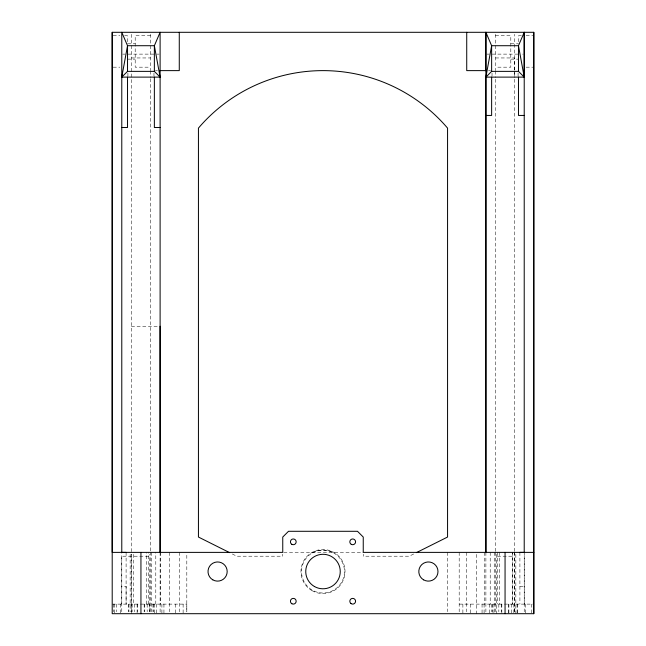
<?xml version="1.0" encoding="UTF-8"?>
<svg xmlns="http://www.w3.org/2000/svg" width="646" height="646" viewBox="0 0 646 646"><rect width="100%" height="100%" fill="white"/><g stroke="black" fill="none" stroke-linecap="round" stroke-linejoin="round"><path stroke-width="0.48" stroke-dasharray="3.23 2.42" d="M121.779 604.115L121.779 552.378M126.099 552.378L126.091 604.115L126.091 586.374L121.779 586.374M130.153 554.365L130.153 611.786M131.364 611.689L131.364 554.389M146.642 604.115L146.642 552.378M148.612 604.115L148.612 552.378M149.751 611.689L149.751 554.389M150.526 611.689L150.526 552.378M151.729 552.378L151.729 611.786M155.791 604.115L155.791 552.378M160.111 552.378L160.111 613.7M179.289 552.378L179.273 611.786M495.474 551.369L495.474 78.691M514.636 611.681L514.636 552.128M514.636 551.369L514.636 76.713M514.636 75.703L514.636 34.319M524.221 604.115L524.221 556.206M413.69 553.977L409.233 556.206L363.246 556.206L363.246 554.195M312.268 552.952A21.463 21.463 0 0 1 344.463 571.54A21.463 21.463 0 0 1 312.268 590.129A21.463 21.463 0 0 1 312.268 552.952C318.874 549.286 327.126 549.286 333.732 552.952M113.155 35.748L119.865 35.748M124.654 35.748L127.528 35.748L127.528 42.789M150.526 35.748L135.192 35.748L135.192 67.176L150.526 67.176M495.474 35.748L510.808 35.748L510.808 67.176L495.474 67.176M521.346 35.748L518.472 35.748L518.472 42.789M526.135 35.748L532.845 35.748M127.528 43.799L135.192 43.799M510.808 43.799L518.472 43.799M122.74 54.119L125.179 54.119M128.07 54.119L153.821 54.119M156.712 54.119L159.15 54.119M486.85 54.119L489.288 54.119M492.179 54.119L517.93 54.119M522.638 54.119L523.26 54.119M131.364 57.954L150.526 57.954M495.474 57.954L514.636 57.954L514.636 70.059M127.528 59.133L135.192 59.133M510.808 59.133L518.472 59.133M113.155 67.176L119.865 67.176M526.135 67.176L532.845 67.176M155.484 70.624L157.463 70.624M488.538 70.624L490.516 70.624M131.364 326.246L160.111 326.246M283.755 552.378L363.246 552.378M148.612 556.206L121.779 556.206L121.779 611.786M497.388 556.206L512.722 556.206M519.909 586.374L524.221 586.374M112.202 604.115L186.815 604.115L186.815 611.786L186.815 554.365M459.185 604.115L532.942 604.115M232.31 553.977L236.767 556.206L282.754 556.206L282.754 554.195M531.246 604.115L531.246 613.7M525.497 604.115L525.497 613.7M524.221 552.378L524.221 611.786M519.901 552.378L519.909 604.115M518.084 73.119L518.084 76.115M517.511 604.115L517.511 613.7M517.091 604.115L517.091 613.7M515.847 554.365L515.847 613.7M514.636 71.06L514.636 77.681M514.636 552.378L514.636 611.786M513.861 604.115L513.861 613.7M511.285 604.115L511.285 613.7M508.887 604.115L508.887 613.7M508.281 604.115L508.281 613.7M501.829 604.115L501.829 613.7M501.223 604.115L501.223 611.786M499.358 552.378L499.358 604.115M498.825 604.115L498.825 611.786M497.388 552.378L497.388 604.115M496.249 554.389L496.249 613.7M495.474 34.319L495.474 70.624M495.474 71.06L495.474 77.681M495.474 552.378L495.474 611.689M494.271 552.378L494.271 613.7M493.027 604.115L493.027 613.7M492.599 604.115L492.599 611.786M492.026 73.119L492.026 76.115M491.759 604.115L491.759 611.786M490.209 552.378L490.209 604.115M489.725 604.115L489.725 613.7M485.889 552.378L485.889 611.786M484.306 552.378L484.306 604.115M484.096 604.115L484.096 613.7M482.061 604.115L482.061 613.7M476.312 554.365L476.312 613.7M470.546 604.115L470.546 613.7M466.711 552.378L466.695 611.786M462.883 604.115L462.883 613.7M459.185 552.378L459.185 611.786M447.565 552.378L447.565 611.689M183.117 604.115L183.117 613.7M175.454 604.115L175.454 613.7M169.688 552.378L169.688 611.786M163.939 604.115L163.939 613.7M161.904 604.115L161.904 613.7M160.466 552.378L160.466 604.115M156.275 604.115L156.275 613.7M154.241 604.115L154.241 613.7M153.974 73.119L153.974 76.115M153.401 604.115L153.401 611.786M152.973 604.115L152.973 611.786M150.526 34.319L150.526 70.624M150.526 71.06L150.526 77.681M150.526 78.691L150.526 551.369M149.751 604.115L149.751 611.786M147.175 604.115L147.175 611.786M144.777 604.115L144.777 611.786M144.171 604.115L144.171 611.786M137.719 604.115L137.719 611.786M137.114 604.115L137.114 613.7M134.715 604.115L134.715 611.786M133.278 554.365L133.278 604.115M132.139 604.115L132.139 611.786M131.364 34.319L131.364 613.7M128.909 604.115L128.909 611.786M128.489 604.115L128.489 611.786M127.916 73.119L127.916 76.115M120.503 604.115L120.503 613.7M116.619 604.115L116.619 611.786M114.754 604.115L114.754 613.7M113.325 604.115L113.325 611.786M512.722 552.378L512.722 604.115L512.722 552.378M311.978 590.622A22.037 22.037 0 0 0 345.037 571.54A22.037 22.037 0 0 0 311.978 552.451A22.037 22.037 0 0 0 311.978 590.622"/><path stroke-width="0.97" d="M112.202 32.3L112.202 613.7L533.798 613.7L533.798 32.3L112.202 32.3L112.202 552.378L282.754 552.378L282.754 537.044L288.504 531.295L357.496 531.295L363.246 537.044L363.246 552.378L533.798 552.378M160.111 326.246L160.111 552.378L160.111 32.3L154.362 45.713L154.362 71.367L160.111 77.116L121.779 77.116L127.528 45.713L121.779 32.3L121.779 552.378L126.099 552.378M485.889 70.624L485.889 32.3L491.638 45.713L491.638 71.367L485.889 77.116L485.889 552.378L485.889 32.3M491.638 77.116L491.638 115.44L485.889 115.44M518.472 77.116L518.472 115.44L524.221 115.44M524.221 32.3L524.221 77.116L518.472 45.713L491.638 45.713L485.889 77.116L524.221 77.116L518.472 71.367L518.472 45.713L524.221 32.3L524.221 552.378L519.901 552.378M533.798 613.7L533.798 32.3M121.779 77.116L127.528 71.367L154.362 71.367M416.371 552.645L447.565 537.044L447.565 128.118A163.688 163.688 0 0 0 198.435 128.118L198.435 537.044L229.629 552.645M159.449 70.624L179.273 70.624L179.273 32.3M486.551 70.624L466.727 70.624L466.727 32.3M491.638 71.367L518.472 71.367M121.779 127.504L127.528 127.504L127.528 77.116M160.111 127.504L154.362 127.504L154.362 77.116M160.111 77.116L154.362 45.713L127.528 45.713L127.528 71.367M505.059 552.378L505.059 613.7M140.941 552.378L140.941 613.7M423.606 579.842A9.585 9.585 0 0 0 437.98 571.54A9.585 9.585 0 0 0 423.606 563.239A9.585 9.585 0 0 0 423.606 579.842M351.262 544.328A2.875 2.875 0 0 0 355.575 541.832A2.875 2.875 0 0 0 351.262 539.345A2.875 2.875 0 0 0 351.262 544.328M212.809 579.842A9.585 9.585 0 0 0 227.182 571.54A9.585 9.585 0 0 0 212.809 563.239A9.585 9.585 0 0 0 212.809 579.842M350.948 603.517A2.875 2.875 0 0 0 355.55 601.628A2.875 2.875 0 0 0 351.61 598.584A2.875 2.875 0 0 0 350.948 603.517M291.863 603.735A2.875 2.875 0 0 0 296.167 601.24A2.875 2.875 0 0 0 291.863 598.753A2.875 2.875 0 0 0 291.863 603.735M291.863 544.328A2.875 2.875 0 0 0 296.167 541.832A2.875 2.875 0 0 0 291.863 539.345A2.875 2.875 0 0 0 291.863 544.328M314.376 586.479A17.248 17.248 0 0 0 340.248 571.54A17.248 17.248 0 0 0 314.376 556.602A17.248 17.248 0 0 0 314.376 586.479"/></g></svg>
